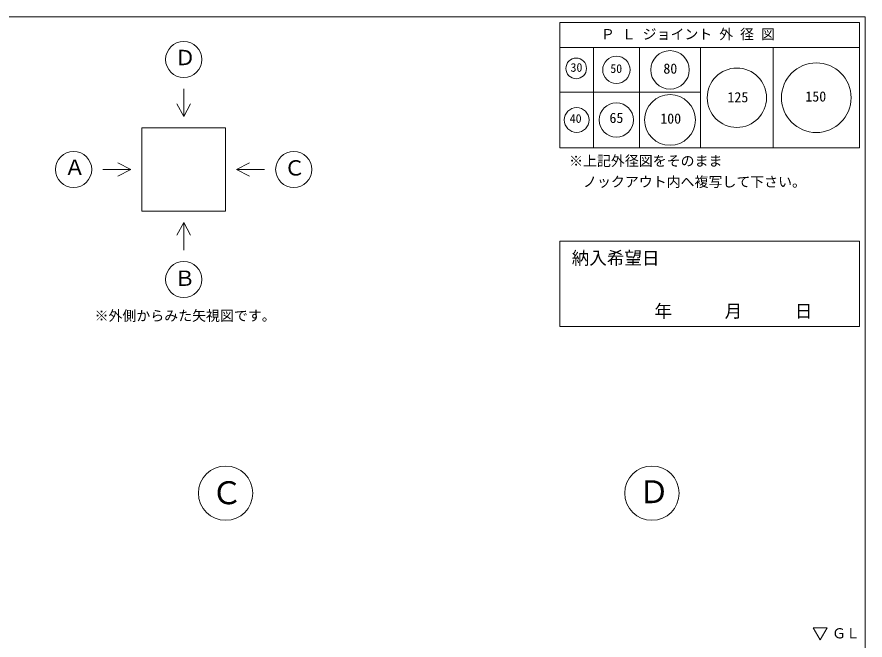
# Model space of a CAD drawing. Units: millimetres, scale not verified. Extents: x -4890 to 4890, y -2297 to 2297.
# Drawn here: x 1846 to 4890, y 60 to 2297 of the extents above; entities that cross this region are included whole.
import ezdxf
from ezdxf.enums import TextEntityAlignment as Align

# ---------------------------------------------------------------- set-up
doc = ezdxf.new("R2010")
doc.units = ezdxf.units.MM
doc.header["$LTSCALE"] = 10
for name, color, linetype, lineweight in [('0-0_0', 7, 'Continuous', 5), ('0-2_waku', 7, 'Continuous', 18), ('0-3_gaikei', 7, 'Continuous', 18), ('0-8_hole', 7, 'Continuous', 18), ('0-E_文字１', 7, 'Continuous', 18)]:
    doc.layers.add(name, color=color, linetype=linetype, lineweight=lineweight)
doc.styles.add('ＭＳ ゴシック', font='')
doc.styles.get('ＭＳ ゴシック').set_extended_font_data('MS Gothic')

msp = doc.modelspace()

# ---------------------------------------------------------------- linework, layer by layer
at = {"layer": '0-0_0'}
msp.add_circle((3853.33, 2112.45), 37, dxfattribs=at)
at = {"layer": '0-2_waku'}
for p, q in [((-1230.06, 2297.24), (4889.94, 2297.24)), ((4889.94, 2297.24), (4889.94, -1977.76)), ((4889.94, 2297.24), (4889.94, -1977.76)), ((3794.94, 2277.24), (3794.94, 1827.24)), ((3794.94, 2277.24), (4869.94, 2277.24)), ((3794.94, 2277.24), (4869.94, 2277.24)), ((3794.94, 2277.24), (4869.94, 2277.24)), ((3794.94, 2277.24), (3794.94, 1827.24)), ((3794.94, 2277.24), (4869.94, 2277.24)), ((3794.94, 2277.24), (4869.94, 2277.24)), ((3794.94, 2277.24), (4869.94, 2277.24)), ((4869.94, 2277.24), (4869.94, 1827.24)), ((4869.94, 2277.24), (4869.94, 1827.24)), ((3794.94, 2187.24), (4869.94, 2187.24)), ((3914.94, 2187.24), (3914.94, 1827.24)), ((4079.94, 2187.24), (4079.94, 1827.24)), ((4299.94, 2187.24), (4299.94, 1827.24)), ((4559.94, 2187.24), (4559.94, 1827.24)), ((3794.94, 2027.24), (4299.94, 2027.24)), ((3794.94, 1827.24), (4869.94, 1827.24)), ((3794.94, 1827.24), (4869.94, 1827.24))]:
    msp.add_line(p, q, dxfattribs=at)
at = {"layer": '0-3_gaikei'}
for p, q in [((2444.55, 2039.46), (2444.55, 1939.46)), ((2444.55, 1939.46), (2420.43, 1985.84)), ((2444.55, 1939.46), (2468.68, 1985.84)), ((2294.55, 1899.46), (2594.55, 1899.46)), ((2294.55, 1899.46), (2294.55, 1599.46)), ((2594.55, 1899.46), (2594.55, 1599.46)), ((2254.55, 1749.46), (2208.18, 1773.59)), ((2634.55, 1749.46), (2680.93, 1773.59)), ((2154.55, 1749.46), (2254.55, 1749.46)), ((2254.55, 1749.46), (2208.18, 1725.33)), ((2294.55, 1599.46), (2594.55, 1599.46)), ((2444.55, 1559.46), (2420.43, 1513.08)), ((2444.55, 1559.46), (2468.68, 1513.08)), ((2444.55, 1459.46), (2444.55, 1559.46))]:
    msp.add_line(p, q, dxfattribs=at)
msp.add_lwpolyline([(2734.55, 1749.46), (2634.55, 1749.46), (2680.93, 1725.33)], dxfattribs=at)
for centre, radius in [((2444.55, 2144.46), 65), ((2049.55, 1749.46), 65), ((2839.55, 1749.46), 65), ((2444.55, 1354.46), 65), ((2594.94, 587.24), 97.5), ((4124.94, 587.24), 97.5)]:
    msp.add_circle(centre, radius, dxfattribs=at)
at = {"layer": '0-8_hole', "lineweight": 5}
msp.add_lwpolyline([(3794.94, 1491.95), (3794.94, 1185.24), (4869.94, 1185.24), (4869.94, 1491.95)], close=True, dxfattribs=at)
msp.add_lwpolyline([(3794.94, 1491.95), (3794.94, 1185.24), (4869.94, 1185.24), (4869.94, 1491.95)], close=True, dxfattribs=at)
at = {"layer": '0-8_hole'}
for centre, radius in [((4189.94, 2107.24), 69), ((3997.44, 2107.24), 49), ((4714.94, 2007.24), 125), ((4429.94, 2007.24), 106.5), ((4189.94, 1927.24), 91), ((3997.44, 1927.24), 61.5), ((3854.94, 1927.24), 44.5)]:
    msp.add_circle(centre, radius, dxfattribs=at)
at = {"layer": '0-E_文字１'}
for p, q in [((4728.68, 60.29), (4703.48, 103.23)), ((4703.48, 103.23), (4753.88, 103.23)), ((4728.68, 60.29), (4753.88, 103.23))]:
    msp.add_line(p, q, dxfattribs=at)

# ---------------------------------------------------------------- texts
at = {"layer": '0-0_0', "style": 'ＭＳ ゴシック'}
msp.add_text('30', height=31.16, dxfattribs=at).set_placement((3833.03, 2091.03), align=Align.BOTTOM_LEFT)
at = {"layer": '0-8_hole', "style": 'ＭＳ ゴシック'}
for s, height, p in [('50', 31.16, (3975.85, 2086.89)), ('80', 36.66, (4166.12, 2082.55)), ('125', 36.66, (4396.22, 1979.82)), ('150', 36.66, (4675.76, 1982.47)), ('65', 36.66, (3972.66, 1905.51)), ('100', 36.66, (4155, 1903.06)), ('40', 31.16, (3830.22, 1907.64)), ('納入希望日', 46.19, (3837.18, 1394.5))]:
    msp.add_text(s, height=height, dxfattribs=at).set_placement(p, align=Align.BOTTOM_LEFT)
at = {"layer": '0-E_文字１', "style": 'ＭＳ ゴシック'}
for s, height, p in [('Ｐ Ｌ ジョイント 外 径 図', 36.66, (3941.87, 2206.06)), ('Ｄ', 54.99, (2412.16, 2107.57)), ('※上記外径図をそのまま', 36.66, (3827.9, 1751.04)), ('Ａ', 54.99, (2016.22, 1713.46)), ('Ｃ', 54.99, (2805.14, 1711.2)), ('\u3000ノックアウト内へ複写して下さい。', 36.66, (3827.9, 1676.04)), ('Ｂ', 54.99, (2411.23, 1315.07)), ('※外側からみた矢視図です。', 36.66, (2124.76, 1195.09)), ('\u3000\u3000\u3000年\u3000\u3000\u3000月\u3000\u3000\u3000日     ', 46.19, (3945.03, 1204.08)), ('Ｃ', 82.48, (2542.95, 522.68)), ('Ｄ', 82.48, (4075.76, 526.39)), ('ＧＬ', 36.66, (4771.48, 54.75))]:
    msp.add_text(s, height=height, dxfattribs=at).set_placement(p, align=Align.BOTTOM_LEFT)

doc.saveas('drawing.dxf')
